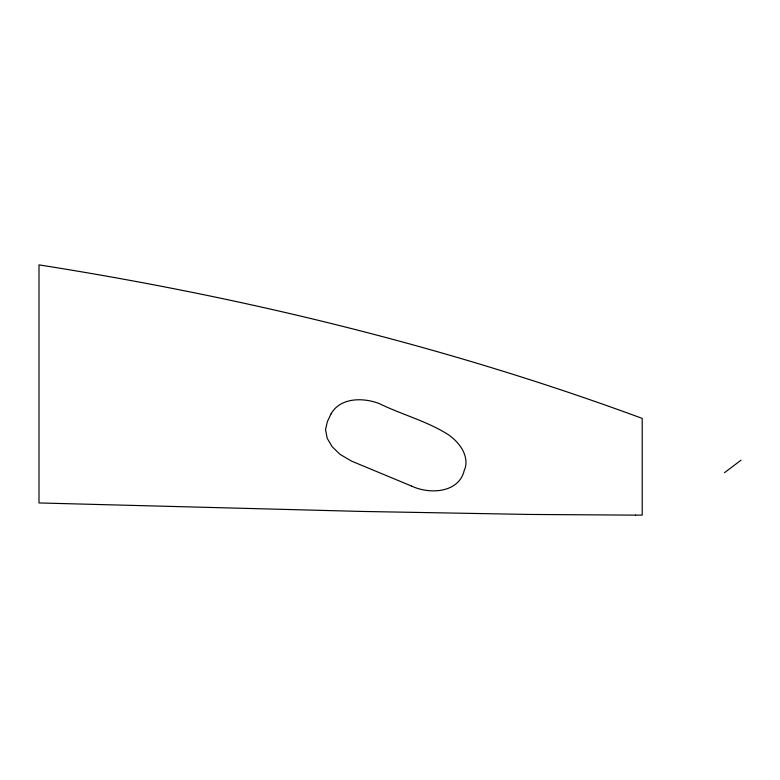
<?xml version="1.0" encoding="UTF-8"?>
<svg xmlns="http://www.w3.org/2000/svg" width="780" height="780" viewBox="0 0 780 780"><rect width="100%" height="100%" fill="white"/><g stroke="black" fill="none" stroke-linecap="round" stroke-linejoin="round"><path stroke-width="1.17" d="M327.366 421.619L325.543 429.585L327.19 438.243L332.134 446.686L340.031 454.35L351.575 461.136L411.304 485.959M331.003 413.965L327.512 421.317M331.022 413.927C340.324 397.195 363.704 397.439 379.46 403.669C402.129 414.784 427.401 421.21 448.753 434.947C452.77 437.814 456.427 441.217 459.42 445.146C464.841 452.098 468.244 461.945 464.246 470.398C458.971 492.999 429.721 494.666 411.489 486.037M741 460.2L724.513 472.68M635.612 515.132L528.928 514.439L361.198 511.426L39 502.944L39 264.869C244.189 297.238 447.194 346.437 642.213 418.402L642.213 515.112L635.612 515.132"/></g></svg>
